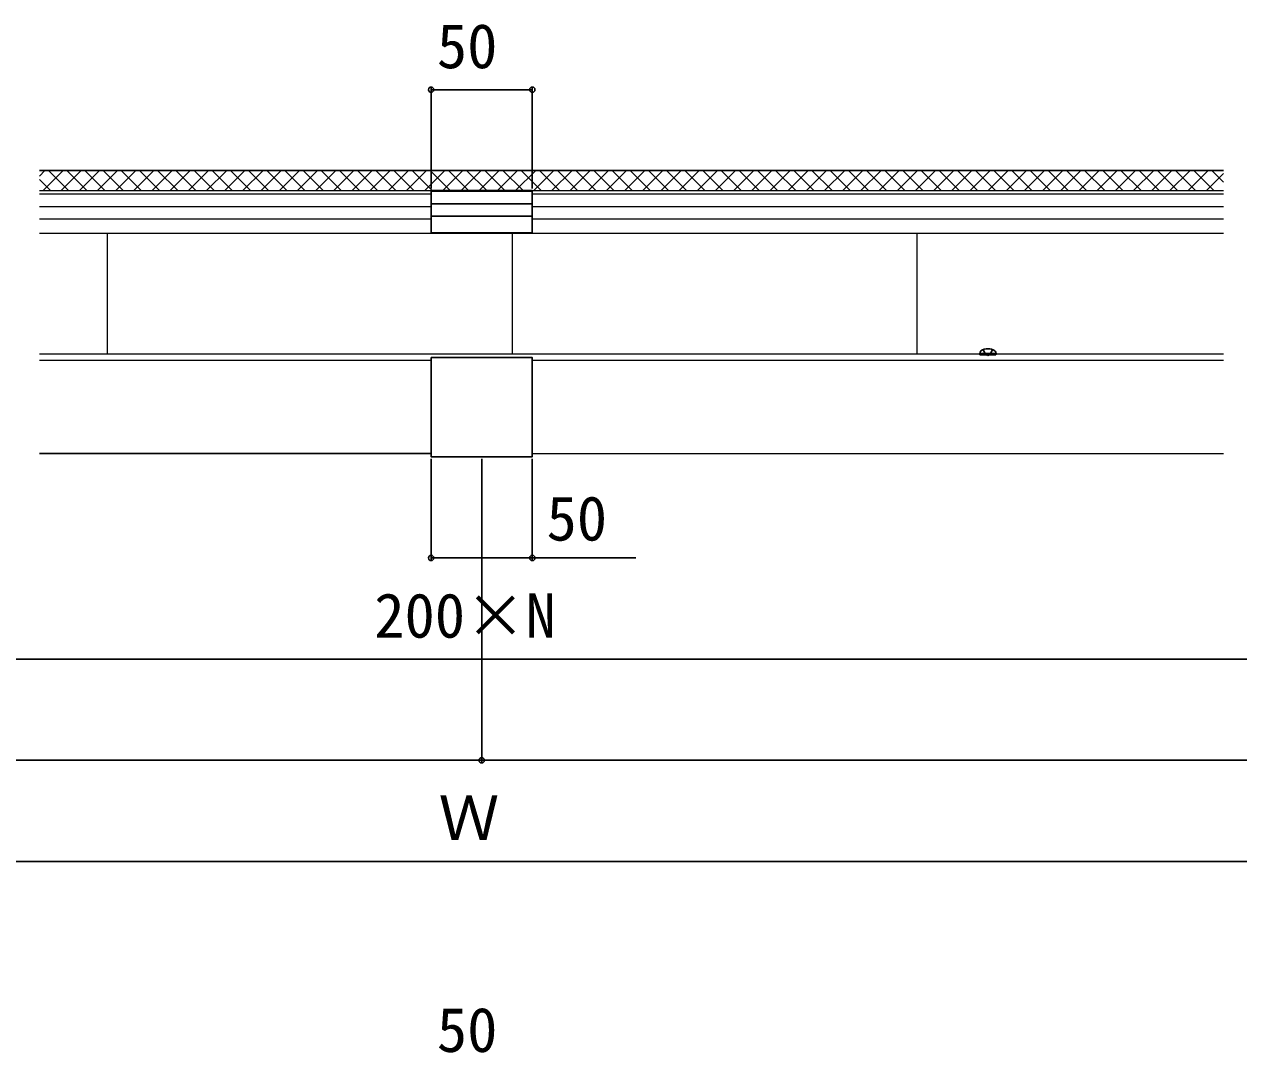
# Model space of a CAD drawing. Units: millimetres, scale not verified. Extents: x -1312 to 1312, y -1960 to 1949.
# Drawn here: x -226 to 374, y -2 to 506 of the extents above; entities that cross this region are included whole.
import ezdxf
from ezdxf.enums import TextEntityAlignment as Align

# ---------------------------------------------------------------- set-up
doc = ezdxf.new("R2010")
doc.units = ezdxf.units.MM
doc.header["$LTSCALE"] = 8
doc.layers.add('0-3_YKK_12', color=2, linetype='Continuous', lineweight=18)
for name, color, linetype in [('0-4_YKK_13', 4, 'Continuous'), ('0-5_YKK_D', 6, 'Continuous'), ('0-7_YSS_K', 3, 'Continuous')]:
    doc.layers.add(name, color=color, linetype=linetype)
doc.styles.add('ＭＳ ゴシック', font='')
doc.styles.get('ＭＳ ゴシック').set_extended_font_data('MS Gothic')

msp = doc.modelspace()

# ---------------------------------------------------------------- linework, layer by layer
at = {"layer": '0-3_YKK_12'}
for p, q in [((-218.5, 423.703), (366.5, 423.703)), ((-218.5, 422.131), (-25, 422.131)), ((25, 422.131), (366.5, 422.131)), ((-218.5, 415.776), (-25, 415.776)), ((25, 415.776), (366.5, 415.776)), ((-218.5, 409.703), (-25, 409.703)), ((25, 409.703), (366.5, 409.703)), ((-218.5, 402.601), (366.5, 402.601)), ((-185, 402.601), (-185, 343.026)), ((15, 402.601), (15, 343.026)), ((215, 402.601), (215, 343.026)), ((-218.5, 343.026), (246.105, 343.026)), ((254.07, 343.026), (366.5, 343.026)), ((-218.5, 339.985), (-25, 339.985)), ((25, 339.985), (366.5, 339.985)), ((-218.5, 293.723), (-25, 293.723)), ((25, 293.723), (366.5, 293.723))]:
    msp.add_line(p, q, dxfattribs=at)
at = {"layer": '0-4_YKK_13'}
for p, q in [((-25, 423.457), (25, 423.457)), ((-25, 417.103), (25, 417.103)), ((-25, 411.103), (25, 411.103)), ((246.087, 343.123), (246.229, 343.925)), ((254.087, 343.123), (246.087, 343.123)), ((246.087, 343.123), (246.176, 342.623)), ((253.999, 342.623), (246.176, 342.623)), ((247.787, 345.102), (248.942, 342.786)), ((248.942, 342.786), (250.087, 342.177)), ((251.232, 342.786), (250.087, 342.177)), ((252.387, 345.102), (251.232, 342.786)), ((254.087, 343.123), (253.946, 343.925)), ((254.087, 343.123), (253.999, 342.623))]:
    msp.add_line(p, q, dxfattribs=at)
for points in [[(25, 423.703), (-25, 423.703), (-25, 402.903), (25, 402.903)], [(-25, 341.206), (25, 341.206), (25, 292.148), (-25, 292.148)]]:
    msp.add_lwpolyline(points, close=True, dxfattribs=at)
for centre, radius, start, end in [((247.115, 343.769), 0.9, 122.05588, 170), ((250.087, 339.023), 6.5, 57.94412, 122.05588), ((253.06, 343.769), 0.9, 10, 57.94412)]:
    msp.add_arc(centre, radius, start, end, dxfattribs=at)
at = {"layer": '0-5_YKK_D'}
for p, q in [((-25, 424.703), (-25, 474.6)), ((25, 424.703), (25, 474.6)), ((-25, 473.6), (25, 473.6)), ((-25, 291.148), (-25, 241.148)), ((0, 291.148), (0, 141.148)), ((0, 291.148), (0, 141.148)), ((25, 291.148), (25, 241.148)), ((-985, 192.148), (1015, 192.148)), ((-1100, 142.148), (0, 142.148)), ((0, 142.148), (1100, 142.148)), ((-1100, 92.148), (1100, 92.148))]:
    msp.add_line(p, q, dxfattribs=at)
msp.add_lwpolyline([(-25, 242.148), (25, 242.148), (76.136, 242.148)], dxfattribs=at)
for centre in [(-25, 473.6), (25, 473.6), (-25, 242.148), (25, 242.148), (0, 142.148), (0, 142.148)]:
    msp.add_circle(centre, 1.312, dxfattribs=at)
at = {"layer": '0-7_YSS_K'}
for p, q in [((-218.5, 430.909), (-215.809, 433.6)), ((366.5, 433.6), (-218.5, 433.6)), ((-216.726, 423.703), (-206.829, 433.6)), ((-204.097, 423.703), (-213.994, 433.6)), ((-207.745, 423.703), (-197.849, 433.6)), ((-195.117, 423.703), (-205.014, 433.6)), ((-198.765, 423.703), (-188.868, 433.6)), ((-186.137, 423.703), (-196.034, 433.6)), ((-189.785, 423.703), (-179.888, 433.6)), ((-177.157, 423.703), (-187.053, 433.6)), ((-180.805, 423.703), (-170.908, 433.6)), ((-168.176, 423.703), (-178.073, 433.6)), ((-171.824, 423.703), (-161.928, 433.6)), ((-159.196, 423.703), (-169.093, 433.6)), ((-162.844, 423.703), (-152.947, 433.6)), ((-150.216, 423.703), (-160.113, 433.6)), ((-153.864, 423.703), (-143.967, 433.6)), ((-141.236, 423.703), (-151.132, 433.6)), ((-144.884, 423.703), (-134.987, 433.6)), ((-132.255, 423.703), (-142.152, 433.6)), ((-135.903, 423.703), (-126.007, 433.6)), ((-123.275, 423.703), (-133.172, 433.6)), ((-126.923, 423.703), (-117.026, 433.6)), ((-114.295, 423.703), (-124.192, 433.6)), ((-117.943, 423.703), (-108.046, 433.6)), ((-105.315, 423.703), (-115.211, 433.6)), ((-108.963, 423.703), (-99.066, 433.6)), ((-96.334, 423.703), (-106.231, 433.6)), ((-99.982, 423.703), (-90.086, 433.6)), ((-87.354, 423.703), (-97.251, 433.6)), ((-91.002, 423.703), (-81.105, 433.6)), ((-78.374, 423.703), (-88.271, 433.6)), ((-82.022, 423.703), (-72.125, 433.6)), ((-69.394, 423.703), (-79.29, 433.6)), ((-73.042, 423.703), (-63.145, 433.6)), ((-60.413, 423.703), (-70.31, 433.6)), ((-64.061, 423.703), (-54.164, 433.6)), ((-51.433, 423.703), (-61.33, 433.6)), ((-55.081, 423.703), (-45.184, 433.6)), ((-42.453, 423.703), (-52.35, 433.6)), ((-46.101, 423.703), (-36.204, 433.6)), ((-33.473, 423.703), (-43.369, 433.6)), ((-37.121, 423.703), (-27.224, 433.6)), ((-24.492, 423.703), (-34.389, 433.6)), ((-28.14, 423.703), (-18.243, 433.6)), ((-15.512, 423.703), (-25.409, 433.6)), ((-19.16, 423.703), (-9.263, 433.6)), ((-6.532, 423.703), (-16.429, 433.6)), ((-10.18, 423.703), (-0.283, 433.6)), ((2.448, 423.703), (-7.448, 433.6)), ((-1.199, 423.703), (8.697, 433.6)), ((11.429, 423.703), (1.532, 433.6)), ((7.781, 423.703), (17.678, 433.6)), ((20.409, 423.703), (10.512, 433.6)), ((16.761, 423.703), (26.658, 433.6)), ((29.389, 423.703), (19.492, 433.6)), ((25.741, 423.703), (35.638, 433.6)), ((38.37, 423.703), (28.473, 433.6)), ((34.722, 423.703), (44.618, 433.6)), ((47.35, 423.703), (37.453, 433.6)), ((43.702, 423.703), (53.599, 433.6)), ((56.33, 423.703), (46.433, 433.6)), ((52.682, 423.703), (62.579, 433.6)), ((65.31, 423.703), (55.414, 433.6)), ((61.662, 423.703), (71.559, 433.6)), ((74.291, 423.703), (64.394, 433.6)), ((70.643, 423.703), (80.539, 433.6)), ((83.271, 423.703), (73.374, 433.6)), ((79.623, 423.703), (89.52, 433.6)), ((92.251, 423.703), (82.354, 433.6)), ((88.603, 423.703), (98.5, 433.6)), ((101.231, 423.703), (91.335, 433.6)), ((97.583, 423.703), (107.48, 433.6)), ((110.212, 423.703), (100.315, 433.6)), ((106.564, 423.703), (116.46, 433.6)), ((119.192, 423.703), (109.295, 433.6)), ((115.544, 423.703), (125.441, 433.6)), ((128.172, 423.703), (118.275, 433.6)), ((124.524, 423.703), (134.421, 433.6)), ((137.152, 423.703), (127.256, 433.6)), ((133.504, 423.703), (143.401, 433.6)), ((146.133, 423.703), (136.236, 433.6)), ((142.485, 423.703), (152.381, 433.6)), ((155.113, 423.703), (145.216, 433.6)), ((151.465, 423.703), (161.362, 433.6)), ((164.093, 423.703), (154.196, 433.6)), ((160.445, 423.703), (170.342, 433.6)), ((173.073, 423.703), (163.177, 433.6)), ((169.425, 423.703), (179.322, 433.6)), ((182.054, 423.703), (172.157, 433.6)), ((178.406, 423.703), (188.302, 433.6)), ((191.034, 423.703), (181.137, 433.6)), ((187.386, 423.703), (197.283, 433.6)), ((200.014, 423.703), (190.117, 433.6)), ((196.366, 423.703), (206.263, 433.6)), ((208.994, 423.703), (199.098, 433.6)), ((205.346, 423.703), (215.243, 433.6)), ((217.975, 423.703), (208.078, 433.6)), ((214.327, 423.703), (224.223, 433.6)), ((226.955, 423.703), (217.058, 433.6)), ((223.307, 423.703), (233.204, 433.6)), ((235.935, 423.703), (226.038, 433.6)), ((232.287, 423.703), (242.184, 433.6)), ((244.915, 423.703), (235.019, 433.6)), ((241.267, 423.703), (251.164, 433.6)), ((253.896, 423.703), (243.999, 433.6)), ((250.248, 423.703), (260.144, 433.6)), ((262.876, 423.703), (252.979, 433.6)), ((259.228, 423.703), (269.125, 433.6)), ((271.856, 423.703), (261.959, 433.6)), ((268.208, 423.703), (278.105, 433.6)), ((280.836, 423.703), (270.94, 433.6)), ((277.188, 423.703), (287.085, 433.6)), ((289.817, 423.703), (279.92, 433.6)), ((286.169, 423.703), (296.066, 433.6)), ((298.797, 423.703), (288.9, 433.6)), ((295.149, 423.703), (305.046, 433.6)), ((307.777, 423.703), (297.88, 433.6)), ((304.129, 423.703), (314.026, 433.6)), ((316.757, 423.703), (306.861, 433.6)), ((313.109, 423.703), (323.006, 433.6)), ((325.738, 423.703), (315.841, 433.6)), ((322.09, 423.703), (331.987, 433.6)), ((334.718, 423.703), (324.821, 433.6)), ((331.07, 423.703), (340.967, 433.6)), ((343.698, 423.703), (333.801, 433.6)), ((340.05, 423.703), (349.947, 433.6)), ((352.678, 423.703), (342.782, 433.6)), ((349.031, 423.703), (358.927, 433.6)), ((361.659, 423.703), (351.762, 433.6)), ((358.011, 423.703), (366.5, 432.192)), ((366.5, 427.842), (360.742, 433.6)), ((-213.078, 423.703), (-218.5, 429.126)), ((-218.5, 293.701), (-25, 293.701))]:
    msp.add_line(p, q, dxfattribs=at)

# ---------------------------------------------------------------- texts
at = {"layer": '0-5_YKK_D', "style": 'ＭＳ ゴシック'}
for s, p in [('50', (-22.159, 477.6)), ('50', (32.034, 244.148)), ('200×N', (-53.097, 196.148)), ('Ｗ', (-21.307, 96.148)), ('50', (-22.159, -8.615))]:
    msp.add_text(s, height=21.99, dxfattribs=at).set_placement(p, align=Align.BOTTOM_LEFT)

doc.saveas('drawing.dxf')
